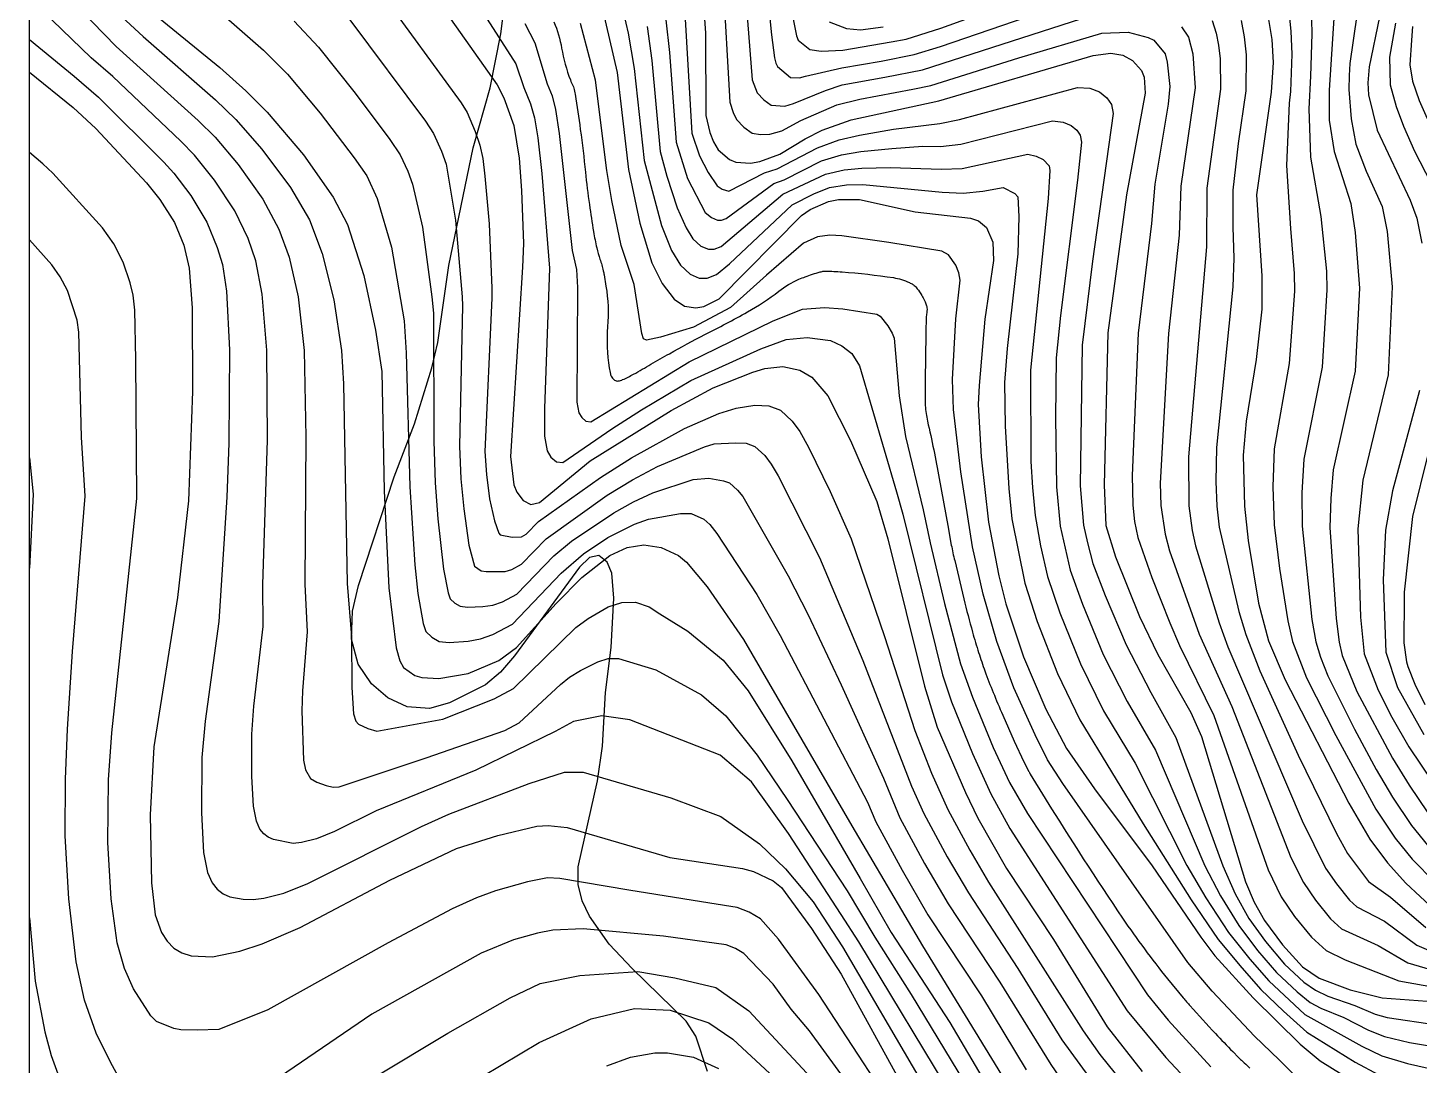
# Model space of a CAD drawing. Extents: x 197794 to 200030, y 561152 to 563931.
# Drawn here: x 197793.8 to 197999.3, y 562008.5 to 562161.7 of the extents above; entities that cross this region are included whole.
import ezdxf

# ---------------------------------------------------------------- set-up
doc = ezdxf.new("R2010")
doc.units = 0
for name, color, linetype in [('F0017111', 30, 'CONTINUOUS'), ('F0017114', 7, 'CONTINUOUS'), ('G0037213', 32, 'CONTINUOUS'), ('H0017334', 7, 'CONTINUOUS')]:
    doc.layers.add(name, color=color, linetype=linetype)

msp = doc.modelspace()

# ---------------------------------------------------------------- linework, layer by layer
at = {"layer": 'F0017111', "flags": 128}
for points, elevation in [([(197902.02, 562176.64), (197903.63, 562160.67), (197904.06, 562157.26), (197904.29, 562156.49), (197904.54, 562155.98), (197906.45, 562154.38), (197907.77, 562154.29), (197908.64, 562154.55), (197914.02, 562155.79), (197919.82, 562156.78), (197924.73, 562157.76), (197928.58, 562158.96), (197952.32, 562167.11)], 740), ([(197815.63, 562169.78), (197828.59, 562158.39), (197832.15, 562154.84), (197836.98, 562149.08), (197841.99, 562142.51), (197843.84, 562139.83), (197845.37, 562136.48), (197847.51, 562129.31), (197849.37, 562118.42), (197849.68, 562113.69), (197850.19, 562093.93), (197850.93, 562082.39), (197851.41, 562078.17), (197852.16, 562073.72), (197852.59, 562072.56), (197853.48, 562071.7), (197854.57, 562071.1), (197856, 562070.93), (197858.84, 562071.12), (197860.67, 562071.49), (197862.49, 562072.12), (197865.36, 562073.66), (197872.58, 562081.17), (197875.88, 562084.02), (197879.44, 562086.43), (197883.4, 562088.43), (197885.45, 562089.15), (197890.17, 562089.97), (197891.77, 562089.96), (197893.64, 562089.13), (197894.53, 562088.36), (197895.57, 562087.04), (197901.47, 562078.01), (197904.93, 562071.96), (197917.83, 562047.38), (197919.04, 562044.46), (197922.92, 562037.32), (197926.74, 562030.74), (197934.65, 562018.77), (197941.25, 562007.86)], 655), ([(197896.47, 562168.88), (197897.5, 562150.74), (197897.96, 562149.19), (197898.47, 562148.18), (197899.56, 562147.01), (197900.76, 562146.15), (197902, 562145.94), (197903.41, 562145.98), (197905.15, 562146.51), (197907.95, 562148), (197913.28, 562150.34), (197916.68, 562151.18), (197924.5, 562152.66), (197927.15, 562153.2), (197940.17, 562157.28), (197952.42, 562160.89), (197956.31, 562161.07), (197959.26, 562160.27), (197960.09, 562159.89), (197961.77, 562157.84), (197962.09, 562156.63), (197962.49, 562153.03), (197962.21, 562150.44), (197960.27, 562138.62), (197959.78, 562132.79), (197957.78, 562116.61), (197956.91, 562095.6), (197957.02, 562091.19), (197957.26, 562088.8), (197957.75, 562086.43), (197959.8, 562080.55), (197962.46, 562073.85), (197963.91, 562070.47), (197968.99, 562060.15), (197977, 562037.39), (197978.94, 562033.37), (197980.87, 562030.5), (197983.39, 562027.41), (197985.56, 562025.44), (197988.37, 562024.09), (197996.3, 562021), (198004.31, 562019.57)], 730), ([(197899.59, 562169.1), (197900.78, 562154), (197901.5, 562152.08), (197902.51, 562151.05), (197903.6, 562150.26), (197905.59, 562150.14), (197906.89, 562150.53), (197911.6, 562152.44), (197914.07, 562153.28), (197920.39, 562154.41), (197925.94, 562155.48), (197952.37, 562164)], 735), ([(197906.23, 562165.91), (197907.33, 562160.52), (197907.58, 562159.88), (197909.29, 562158.49), (197910.99, 562158.26), (197914.16, 562158.4), (197921.33, 562159.62), (197923.51, 562160.04), (197928.65, 562161.64), (197952.28, 562170.22)], 745), ([(197845.92, 562166.9), (197857.82, 562150.6), (197858.67, 562149.2), (197859.87, 562146.39), (197860.55, 562144.38), (197860.99, 562142.42), (197861.29, 562139.79), (197861.95, 562132.77), (197862.34, 562123.24), (197862.33, 562121.77), (197861.29, 562099.16), (197861.53, 562095.72), (197861.98, 562092.17), (197862.72, 562088.92), (197863.36, 562087.06), (197863.58, 562086.84), (197865.35, 562086.48), (197866.69, 562086.52), (197867.4, 562086.91), (197869.21, 562088.79), (197878.4, 562095.32), (197882.98, 562098.22), (197890.76, 562102.53), (197895.84, 562104.76), (197898.42, 562105.56), (197901.16, 562105.98), (197903.22, 562105.88), (197904.94, 562105.24), (197906.71, 562103.63), (197907.84, 562102.07), (197909.11, 562099.8), (197912.32, 562093.21), (197915.38, 562086.25), (197920.32, 562071.81), (197924.83, 562057.95), (197927.26, 562051.66), (197929.67, 562046.28), (197932.91, 562040.29), (197935.71, 562035.57), (197949.68, 562013.62), (197952.15, 562010.12), (197963.66, 561995.81)], 670), ([(197979.82, 562166.53), (197980.35, 562161.21), (197980.48, 562157.81), (197980.29, 562152.3), (197980.11, 562150.59), (197979.7, 562141.38), (197980.29, 562132.07), (197980.83, 562125.41), (197980.87, 562122.82), (197980.09, 562112.13), (197977.88, 562099.55), (197977.69, 562093.94), (197977.89, 562088.31), (197978.68, 562081.85), (197979.88, 562074.13), (197980.61, 562071.09), (197982.67, 562065.74), (197986.97, 562057.22), (197992.9, 562046.33), (197995.73, 562042.03), (197998.26, 562038.95), (198001.64, 562035.49)], 755), ([(197983.32, 562167.05), (197983.43, 562160.81), (197983.26, 562154.54), (197982.98, 562149.71), (197983.26, 562142.6), (197984.79, 562133.84), (197985.59, 562125.75), (197985.68, 562123.03), (197984.96, 562111.57), (197982.24, 562098), (197981.98, 562093.06), (197982, 562088.11), (197983.46, 562074.31), (197984.04, 562071.03), (197984.73, 562068.79), (197985.82, 562066.03), (197989.74, 562058.12), (197992.94, 562052.18), (197995.35, 562048.11), (197998.17, 562043.92), (198000.55, 562041)], 760), ([(197881.44, 562165.35), (197882.48, 562160.93), (197883.36, 562155.7), (197884.84, 562142.11), (197887.37, 562132.53), (197888.87, 562128.82), (197890.2, 562126.66), (197891.6, 562125.3), (197892.97, 562124.75), (197894.11, 562124.72), (197895.49, 562125.27), (197897.44, 562126.84), (197906.7, 562135.57), (197909.91, 562137.2), (197912.2, 562138.14), (197914.71, 562138.53), (197917.11, 562138.55), (197928.82, 562137.45), (197931.96, 562137.29), (197934.85, 562137.58), (197937.86, 562138.12), (197939.57, 562137.24), (197940.02, 562136.76), (197940.18, 562133.83), (197940.04, 562128.33), (197938.46, 562114.35), (197938.07, 562109.31), (197938.13, 562102.86), (197938.67, 562093.66), (197939.12, 562089.21), (197941.07, 562079.69), (197942.9, 562074.03), (197945.89, 562066.36), (197949.18, 562059.54), (197958.54, 562044.18), (197965.62, 562032.96), (197969.61, 562027.08), (197973.1, 562022.88), (197975.92, 562019.72), (197979.24, 562016.48), (197982.72, 562013.39), (197989.84, 562008.96), (197993.36, 562007.11)], 705), ([(197833.12, 562162.66), (197836.74, 562158.86), (197842.15, 562152.07), (197847.27, 562145.21), (197848.78, 562142.95), (197849.91, 562140.54), (197850.62, 562138.59), (197852.07, 562132.27), (197853.44, 562121.97), (197853.69, 562119.54), (197853.77, 562100.65), (197853.97, 562094.53), (197854.37, 562089.18), (197855.18, 562081.75), (197855.86, 562078.26), (197856.18, 562077.39), (197856.85, 562076.75), (197857.66, 562076.3), (197858.74, 562076.17), (197861.01, 562076.24), (197862.49, 562076.47), (197863.89, 562076.92), (197866.04, 562078.07), (197871.46, 562083.71), (197874.09, 562085.88), (197880.34, 562090.09), (197883.26, 562091.69), (197886.12, 562093.04), (197892.05, 562094.98), (197894.4, 562095.21), (197896.55, 562094.82), (197897.41, 562094.5), (197898.59, 562093.45), (197899.38, 562092.49), (197906.11, 562080.76), (197909.03, 562075.02), (197913.91, 562064.71), (197920.17, 562050.9), (197922.58, 562045.07), (197926.25, 562038.31), (197929.73, 562032.35), (197937.34, 562020.78), (197944.88, 562008.61), (197954.43, 561994.68)], 660), ([(197841.33, 562162.88), (197852.55, 562147.9), (197853.73, 562146.08), (197854.89, 562143.46), (197855.6, 562141.58), (197856.97, 562133.28), (197857.95, 562121.97), (197858.01, 562120.65), (197857.53, 562099.91), (197857.75, 562095.12), (197858.17, 562090.67), (197858.95, 562085.33), (197859.77, 562082.23), (197860.76, 562081.5), (197861.48, 562081.41), (197864.31, 562081.44), (197865.29, 562081.72), (197866.72, 562082.49), (197870.33, 562086.25), (197879.37, 562092.71), (197883.12, 562094.96), (197886.78, 562096.92), (197893.72, 562099.81), (197895.16, 562100.27), (197898.34, 562100.42), (197899.89, 562100.35), (197901.17, 562099.87), (197902.65, 562098.54), (197903.61, 562097.28), (197904.6, 562095.55), (197910.74, 562083.51), (197917.12, 562068.26), (197924.32, 562049.71), (197926.13, 562045.67), (197929.58, 562039.3), (197932.72, 562033.96), (197940.03, 562022.78), (197946.5, 562012.28), (197960.76, 561992.8)], 665), ([(197860.74, 562164.35), (197865.89, 562156.39), (197867.05, 562152.89), (197868.05, 562150.48), (197868.61, 562148.41), (197869.12, 562145.47), (197869.73, 562140.2), (197870.85, 562126.2), (197870.09, 562105.49), (197870.1, 562101.38), (197870.48, 562099.26), (197871.04, 562098.32), (197871.87, 562097.61), (197872.83, 562097.5), (197880.05, 562102.49), (197884.43, 562105.31), (197891.7, 562109.62), (197902.06, 562114.28), (197905.81, 562115.7), (197908.88, 562115.99), (197912.35, 562115.53), (197914, 562114.74), (197915.48, 562113.6), (197916.62, 562111.78), (197922.09, 562093.19), (197923.04, 562089.91), (197928.89, 562066.14), (197930.24, 562062.17), (197933.3, 562054.53), (197936.01, 562048.57), (197938.85, 562043.49), (197956.18, 562016.54), (197961.9, 562009.65), (197967.01, 562004.19)], 680), ([(197981.36, 562006.57), (197978.6, 562009.3), (197975, 562012.8), (197968.7, 562019.44), (197965.11, 562023.67), (197946.66, 562050.11), (197944.41, 562053.62), (197942.59, 562057.28), (197939.45, 562064.26), (197936.9, 562071.09), (197934.89, 562078.05), (197933.31, 562085.04), (197931.59, 562096.15), (197930.5, 562105.35), (197930.39, 562109.79), (197930.87, 562118.75), (197931.5, 562124.43), (197931.3, 562125.54), (197930.84, 562126.66), (197929.76, 562128.19), (197928.81, 562128.74), (197920.99, 562129.98), (197914.01, 562130.96), (197912.24, 562131.07), (197910.42, 562130.84), (197908.38, 562129.88), (197902.89, 562125.15), (197897.57, 562120.38), (197892.11, 562117.48), (197887.24, 562116.02), (197885.16, 562115.59), (197884.71, 562115.79), (197884.47, 562116.56), (197883.36, 562123.8), (197881.44, 562129.56), (197880.04, 562136.19), (197879.3, 562140.62), (197877.62, 562153.96), (197875.4, 562162.33)], 695), ([(197888.05, 562162.86), (197888.59, 562158.03), (197889.53, 562144.79), (197891.22, 562139.43), (197893.82, 562134.44), (197894.76, 562133.67), (197895.68, 562133.3), (197896.25, 562133.29), (197896.94, 562133.56), (197903.97, 562138.7), (197905.52, 562139.27), (197911.03, 562142.04), (197913.99, 562142.94), (197916.81, 562143.41), (197921.43, 562143.89), (197925.99, 562144.21), (197928.6, 562144.19), (197931.59, 562144.53), (197945.16, 562147.95), (197946.71, 562147.76), (197947.91, 562147.25), (197948.74, 562146.57), (197949.25, 562145.83), (197949.42, 562144.83), (197948.82, 562139.19), (197946.32, 562119.2), (197945.69, 562112.99), (197945.59, 562104.15), (197945.72, 562093.94), (197946.26, 562088.12), (197947.76, 562081.64), (197949.57, 562076.61), (197952.63, 562069.17), (197956.16, 562062.21), (197960.34, 562055.03), (197967.66, 562037.97), (197969.95, 562033.53), (197972.64, 562029.16), (197975.43, 562025.48), (197978.25, 562022.19), (197981.27, 562019.34), (197983.2, 562017.8), (197984.77, 562016.95), (197988.15, 562015.59), (197991.83, 562013.71), (197994.17, 562012.74), (197997.87, 562011.9), (198010.29, 562009.8)], 715), ([(197890.83, 562163.82), (197891.88, 562146.14), (197893.01, 562142.78), (197894.3, 562140.35), (197895.63, 562138.34), (197896.34, 562137.86), (197897.32, 562137.57), (197902.6, 562140.26), (197904.46, 562140.88), (197910.45, 562143.99), (197913.63, 562145.14), (197916.65, 562145.85), (197921.66, 562146.71), (197928.48, 562147.56), (197931.4, 562148.14), (197948.81, 562152.86), (197950.67, 562152.78), (197952.07, 562152.26), (197953.19, 562151.35), (197953.87, 562150.37), (197954.09, 562149.04), (197951.04, 562127.22), (197949.51, 562114.82), (197949.24, 562094.08), (197949.72, 562088.26), (197950.29, 562085.67), (197951.11, 562082.61), (197952.9, 562077.9), (197956, 562070.57), (197959.65, 562063.55), (197963.35, 562056.93), (197970.32, 562037.94), (197972.11, 562033.82), (197974.16, 562030.2), (197976.6, 562026.78), (197979.42, 562023.43), (197982.28, 562020.77), (197983.99, 562019.58), (197985.79, 562018.73), (197989.81, 562017.33), (197992.82, 562016.08), (197994.57, 562015.56), (198016.58, 562012.3)], 720), ([(197968.7, 562162.77), (197969.31, 562160.93), (197969.68, 562159.11), (197969.89, 562157.12), (197969.95, 562152.62), (197967.96, 562138.02), (197967.88, 562129.37), (197965.21, 562098.36), (197965.26, 562091.12), (197965.76, 562087.47), (197966.28, 562085.19), (197969.74, 562073.83), (197971.04, 562070.32), (197982, 562044.6), (197985.46, 562037.63), (197987.08, 562035.32), (197989, 562032.91), (197990.08, 562031.92), (197994.16, 562029.77), (197998.95, 562026.26), (198001.71, 562025.06)], 740), ([(197972.99, 562162.78), (197973.47, 562160.36), (197973.75, 562157.7), (197973.68, 562152.41), (197972.57, 562144.6), (197971.8, 562137.72), (197971.76, 562132.24), (197971.92, 562127.66), (197971.8, 562123.46), (197969.36, 562099.73), (197969.28, 562094.7), (197969.39, 562091.09), (197969.77, 562087.99), (197972.65, 562075.51), (197973.68, 562072.14), (197975.74, 562066.77), (197981.44, 562054.32), (197987.08, 562042.76), (197988.73, 562039.76), (197991.8, 562035.66), (197995.06, 562033.33), (198000.28, 562028.88)], 745), ([(197986.73, 562163.84), (197986.02, 562152.48), (197986.01, 562148.08), (197986.72, 562143.41), (197989.19, 562135.75), (197989.86, 562131.47), (197990.48, 562123.24), (197989.83, 562111), (197986.61, 562096.44), (197986.26, 562092.18), (197986.11, 562087.91), (197987.03, 562074.49), (197987.47, 562070.97), (197987.95, 562069.03), (197990.11, 562063.72), (197995.35, 562053.87), (197997.81, 562049.89), (198000.6, 562045.8)], 765), ([(197990.09, 562163.58), (197989.06, 562156.41), (197988.96, 562154.68), (197988.89, 562152.58), (197989.24, 562148.27), (197989.96, 562144.53), (197991.49, 562140.52), (197993.83, 562135.33), (197994.59, 562131.61), (197995.29, 562123.44), (197994.7, 562110.44), (197990.97, 562094.89), (197990.22, 562087.7), (197990.61, 562074.67), (197991.17, 562069.27), (197993.24, 562063.9), (197995.28, 562059.92), (197997.76, 562055.55), (198003.04, 562047.69)], 770), ([(197995.81, 562162.39), (197994.94, 562157.37), (197995.03, 562153.26), (197995.88, 562150.08), (197996.97, 562147.19), (197998.63, 562143.47), (198001.04, 562138.83)], 780), ([(197867.18, 562162.31), (197868.69, 562159.48), (197870.49, 562153.44), (197871.24, 562151.64), (197871.71, 562149.64), (197872.25, 562146.09), (197874.19, 562128.84), (197874.82, 562126.02), (197875, 562123.34), (197874.89, 562106.44), (197875.18, 562104.85), (197875.6, 562104.15), (197876.22, 562103.61), (197876.94, 562103.53), (197891.47, 562112.37), (197903.88, 562118.43), (197908.2, 562120.14), (197911.44, 562120.42), (197914.16, 562120.21), (197919.19, 562119.42), (197919.67, 562119.14), (197920.8, 562117.69), (197921.48, 562116.61), (197921.73, 562115.88), (197922.49, 562107.34), (197923.45, 562101.37), (197926.03, 562090.52), (197927.07, 562085.63), (197929.2, 562076.7), (197931.56, 562067.79), (197933.31, 562062.87), (197936.4, 562055.45), (197938.81, 562050.25), (197941.45, 562045.69), (197959.15, 562018.92), (197962.24, 562015.16), (197968.53, 562008.29)], 685), ([(197885.26, 562161.9), (197885.98, 562156.86), (197887.18, 562143.45), (197888.17, 562139.79), (197889.68, 562135.14), (197891.01, 562132.17), (197892.01, 562130.55), (197893.18, 562129.48), (197894.33, 562129.03), (197895.18, 562129.01), (197896.21, 562129.41), (197905.33, 562137.13), (197911.62, 562140.09), (197914.35, 562140.74), (197916.96, 562140.98), (197921.2, 562141.08), (197928.71, 562140.82), (197931.78, 562140.91), (197941.51, 562143.03), (197942.74, 562142.75), (197943.74, 562142.24), (197944.64, 562141.3), (197944.75, 562140.63), (197944.5, 562136.51), (197941.88, 562111.15), (197941.95, 562097.68), (197942.19, 562093.8), (197942.56, 562089.71), (197943.36, 562085.21), (197944.42, 562080.67), (197946.23, 562075.32), (197949.26, 562067.77), (197952.67, 562060.87), (197957.33, 562053.13), (197965, 562037.99), (197967.78, 562033.25), (197971.12, 562028.12), (197974.27, 562024.18), (197977.09, 562020.96), (197982.41, 562016.03), (197990.84, 562011.33), (197993.77, 562009.93), (197997.57, 562008.78), (198003.24, 562007.49)], 710), ([(197964.2, 562161.85), (197965.24, 562160.3), (197965.89, 562157.87), (197966.22, 562152.82), (197964.12, 562138.32), (197963.83, 562131.08), (197962.25, 562116.57), (197961.02, 562094.46), (197961.14, 562091.16), (197961.76, 562086.95), (197962.42, 562084.48), (197966.82, 562072.15), (197971.62, 562061.48), (197980.36, 562039.18), (197982.2, 562035.5), (197983.98, 562032.91), (197986.19, 562030.16), (197987.82, 562028.68), (197993.26, 562026.2), (197997.63, 562023.63), (198005.5, 562021.35)], 735), ([(197998.3, 562161.91), (197998.16, 562159.89), (197997.93, 562156.21), (197998.3, 562153.84), (197999.3, 562150.98), (198001.72, 562145.53)], 785), ([(198000.61, 562098.91), (197998.31, 562089.52), (197997.09, 562078.38), (197997.06, 562077.47), (197997.02, 562070.87), (197997.43, 562068.06), (197997.63, 562067.37), (197998.65, 562064.77), (198000.16, 562061.76)], 780), ([(197794.042, 562098.209), (197794.6, 562092.86), (197794.038, 562081.917)], 610)]:
    msp.add_lwpolyline(points, dxfattribs=dict(at, elevation=elevation))
at = {"layer": 'F0017111'}
for points, elevation in [([(197799.8, 562166.2), (197806.83, 562158.95), (197818.96, 562148), (197821.46, 562145.53), (197824.84, 562141.51), (197828.48, 562136.39), (197830.86, 562131.97), (197832.37, 562127.81), (197833.7, 562121.96), (197834.59, 562114.07), (197834.87, 562101.26), (197834.73, 562079.57), (197835.06, 562072.53), (197834.35, 562063.81), (197834.26, 562060.84), (197834.51, 562053.58), (197834.8, 562052.12), (197835.52, 562050.88), (197836.47, 562050.31), (197837.86, 562049.84), (197838.9, 562049.59), (197839.79, 562049.62), (197852.63, 562053.89), (197864.23, 562057.92), (197866.38, 562059.08), (197872.47, 562064.75), (197873.78, 562065.84), (197875.42, 562066.81), (197877.99, 562068.07), (197879.5, 562068.55), (197881.02, 562068.56), (197886.53, 562066.9), (197893.31, 562063.21), (197896.88, 562060.12), (197901.52, 562054.29), (197905.93, 562047.75), (197914.79, 562034.27), (197918.91, 562027.41), (197924.26, 562018.95), (197933.11, 562004.36)], 640), ([(197804.46, 562166.31), (197810.85, 562160.41), (197821.52, 562151.06), (197824.51, 562148.18), (197828.33, 562143.8), (197832.59, 562138.1), (197835.4, 562133.33), (197837.28, 562128.35), (197838.98, 562121.52), (197840.1, 562114.04), (197840.4, 562109.12), (197840.94, 562079.64), (197841.59, 562071.77), (197841.63, 562064.29), (197841.9, 562060.42), (197842.22, 562059.3), (197842.62, 562058.9), (197843.99, 562058.24), (197845.36, 562057.84), (197855.11, 562059.61), (197862.66, 562062.62), (197865.53, 562064.16), (197874.71, 562073.16), (197876.54, 562074.48), (197879.51, 562076.22), (197881.52, 562076.86), (197883.55, 562076.87), (197885.59, 562076.22), (197887.13, 562075.18), (197891.29, 562072.61), (197896.52, 562068.33), (197900.21, 562063.81), (197906.64, 562053.46), (197916.75, 562036.07), (197921.29, 562028.1), (197929.99, 562014.85), (197935.36, 562005.73)], 645), ([(197930.85, 562003), (197916.52, 562026.72), (197913.94, 562030.76), (197906.16, 562042.75), (197900.69, 562050.37), (197896.05, 562054.29), (197882.72, 562059.53), (197878.56, 562060.12), (197874.39, 562059.29), (197871.68, 562057.8), (197859.97, 562052.07), (197845.22, 562046.09), (197839.1, 562043.01), (197836.42, 562041.97), (197834.22, 562041.4), (197832.99, 562041.28), (197830.06, 562041.84), (197829.29, 562042.18), (197828.63, 562042.7), (197828.08, 562043.39), (197827.56, 562044.56), (197827.11, 562046.75), (197826.89, 562051.17), (197826.88, 562057.4), (197827.16, 562061.56), (197828.53, 562073.29), (197828.52, 562079.49), (197829.18, 562100.82), (197829.08, 562114.1), (197828.41, 562122.39), (197827.46, 562127.27), (197826.32, 562130.61), (197824.36, 562134.69), (197821.35, 562139.22), (197818.41, 562142.88), (197816.41, 562144.94), (197806.33, 562154.5), (197803.16, 562157.26), (197795.96, 562164.22)], 635), ([(197794.059, 562159.986), (197800.62, 562154.56), (197804.25, 562151.44), (197813.86, 562141.88), (197815.36, 562140.23), (197817.86, 562136.93), (197820.25, 562132.98), (197821.77, 562129.26), (197822.54, 562126.73), (197823.12, 562122.83), (197823.57, 562114.13), (197823.49, 562100.37), (197823.2, 562092.42), (197821.99, 562074.05), (197819.97, 562059.3), (197819.51, 562053.95), (197819.42, 562045.81), (197819.72, 562039.91), (197820.31, 562036.99), (197821.01, 562035.44), (197821.74, 562034.51), (197822.63, 562033.82), (197823.65, 562033.36), (197825.61, 562033.02), (197827.08, 562032.97), (197828.64, 562033.18), (197831.59, 562033.94), (197835.15, 562035.33), (197851.93, 562043.77), (197855.99, 562045.61), (197867.84, 562050.12), (197873.08, 562051.78), (197875.82, 562051.78), (197888.79, 562047.98), (197896.17, 562045.24), (197901.88, 562041.2), (197905.68, 562037.51), (197909.79, 562032.64), (197914.13, 562026.02), (197925.6, 562006.39)], 630), ([(197924.66, 561997.51), (197910.62, 562018.94), (197904.66, 562027.15), (197902.01, 562030.14), (197900.36, 562031.1), (197898.57, 562031.82), (197894.55, 562032.44), (197882.58, 562034.39), (197872.36, 562036.1), (197870.56, 562036.17), (197867.58, 562035.58), (197862.85, 562034.26), (197860.04, 562033.22), (197856.47, 562031.62), (197847, 562026.61), (197829.26, 562016.72), (197821.98, 562013.79), (197818.81, 562013.68), (197816.41, 562013.77), (197815.36, 562013.96), (197812.81, 562014.96), (197811.98, 562015.79), (197809.38, 562019.79), (197808.05, 562022.81), (197806.99, 562026.6), (197806.1, 562033.1), (197805.63, 562041.43), (197805.73, 562050.64), (197806.2, 562057.6), (197809.88, 562092.2), (197809.76, 562112.74), (197809.58, 562120.02), (197809.33, 562122.2), (197808.93, 562124.06), (197807.88, 562127.09), (197806.48, 562129.78), (197804.83, 562132.14), (197797.48, 562140.24), (197796.02, 562141.62), (197794.054, 562143.286)], 620), ([(197807.39, 562006.48), (197806.07, 562008.86), (197803.9, 562013.24), (197802.17, 562018.13), (197800.92, 562023.78), (197799.87, 562033.11), (197799.3, 562042.41), (197799.33, 562050.77), (197799.63, 562058.16), (197800.37, 562069.6), (197802.24, 562092.53), (197801.71, 562101.27), (197801.32, 562116.77), (197801.09, 562118.51), (197799.64, 562122.91), (197798.58, 562124.93), (197797.35, 562126.7), (197794.051, 562130.389)], 615), ([(197794.024, 562030.27), (197794.85, 562020.95), (197796.28, 562013.46), (197797.25, 562009.98), (197798.42, 562006.7)], 610), ([(197928.69, 561986.91), (197909.23, 562013.58), (197906.52, 562016.79), (197903.88, 562020.47), (197899.54, 562025.04), (197898.3, 562025.76), (197896.95, 562026.3), (197887.7, 562027.6), (197875.8, 562028.68), (197871.32, 562028.46), (197869.09, 562028.02), (197865.54, 562027.03), (197860.76, 562025.05), (197844.59, 562016.06), (197828.93, 562005.4)], 615), ([(197845.1, 562006.83), (197855.83, 562013.23), (197865.05, 562018.47), (197869.49, 562020.59), (197875.32, 562021.78), (197883.89, 562022.37), (197889.37, 562021.42), (197895.43, 562019.99), (197900.31, 562016.54), (197908.83, 562007.34)], 610), ([(197860.9, 562006.86), (197869.34, 562011.9), (197876.99, 562015.35), (197883.42, 562016.9), (197888.65, 562016.66), (197894.36, 562014.76), (197897.93, 562012.38), (197903.38, 562007.31)], 605)]:
    msp.add_lwpolyline(points, dxfattribs=dict(at, elevation=elevation))
at = {"layer": 'F0017111', "elevation": 690, "flags": 128}
msp.add_lwpolyline([(197871.48, 562162.56, -0.06), (197872.64, 562158.69, 0.05), (197873.93, 562154, 0.02), (197874.29, 562153.17, -0.03), (197874.43, 562152.8, -0.03), (197874.64, 562151.88, -0.01), (197875.39, 562146.7, -0.01), (197876.15, 562140.38, 0.01), (197876.74, 562135.59, 0.01), (197877.35, 562131.6, 0.01), (197877.82, 562129.2, 0.03), (197878.3, 562127.53, -0.03), (197878.79, 562125.83, -0.01), (197878.91, 562125.23), (197879.18, 562123.57, -0.06), (197879.43, 562117.56, 0.06), (197879.68, 562111.5, 0.01), (197879.83, 562110.58, 0.04), (197879.87, 562110.44, 0.05), (197879.96, 562110.25, 0.03), (197880.15, 562109.97, 0.05), (197880.36, 562109.75, 0.06), (197880.57, 562109.61, 0.09), (197880.78, 562109.55, 0.07), (197881.05, 562109.56, 0.06), (197881.65, 562109.75, 0.02), (197883.26, 562110.55, 0.01), (197885.83, 562112.02, -0.01), (197888.55, 562113.58, -0.01), (197893.79, 562116.39, 0.01), (197900.07, 562119.74, 0.04), (197904.72, 562122.81, -0.07), (197907.69, 562124.57, -0.01), (197908.62, 562124.94, -0.01), (197909.68, 562125.31, -0.01), (197910.83, 562125.65, -0.03), (197911.38, 562125.77, -0.05), (197911.64, 562125.78, -0.01), (197914.06, 562125.65, -0.02), (197921.64, 562124.81, -0.07), (197924, 562124.08, -0.02), (197924.52, 562123.81, -0.05), (197924.72, 562123.67, -0.05), (197925.17, 562123.18, -0.03), (197925.82, 562122.18, -0.01), (197926.22, 562121.44, -0.02), (197926.39, 562121.07, -0.04), (197926.57, 562120.53, -0.06), (197926.61, 562120.16, -0.05), (197926.56, 562119.61, 0.04), (197926.49, 562118.92, 0.01), (197926.43, 562116.46), (197926.35, 562109.67), (197926.34, 562106.34, 0.01), (197926.35, 562105.92, 0.04), (197926.68, 562103.62, -0.01), (197928.42, 562095.17), (197929.66, 562088.22), (197930.19, 562085.33, 0.01), (197930.69, 562083.02), (197932.05, 562077.38, 0.01), (197933.33, 562072.47, 0.01), (197934.23, 562069.44, 0.01), (197935.16, 562066.73, 0.01), (197936.38, 562063.57, 0.01), (197937.79, 562060.21), (197939.5, 562056.37), (197940.92, 562053.3, 0.01), (197941.61, 562051.93, 0.01), (197941.86, 562051.51), (197944.06, 562047.9, 0.01), (197955.5, 562030.22, 0.02), (197962.13, 562021.29), (197964.45, 562018.48, 0.01), (197965.47, 562017.3, 0.01), (197969.22, 562013.2, 0.01), (197971.76, 562010.54), (197972.63, 562009.67), (197972.92, 562009.38, 0.01), (197973.47, 562008.86, -0.01), (197974.31, 562008.07, -0.01)], format="xyb", dxfattribs=at)
at = {"layer": 'F0017114', "flags": 128}
for points, elevation in [([(197852.18, 562168.76), (197863.1, 562153.3), (197864.12, 562151.36), (197865.59, 562147.27), (197866.38, 562142.43), (197866.69, 562137.69), (197867.01, 562129.87), (197866.88, 562126.38), (197865.06, 562098.42), (197865.56, 562094.22), (197866.01, 562093.11), (197866.95, 562091.89), (197868.09, 562091.33), (197869.37, 562091.62), (197876.86, 562097.78), (197888.82, 562105.2), (197895.04, 562108.55), (197900.87, 562110.86), (197902.66, 562111.39), (197905.29, 562111.67), (197907.83, 562111.14), (197909.57, 562110.09), (197911.96, 562107.34), (197915.28, 562100.77), (197919.21, 562091.78), (197920.82, 562086.22), (197926.22, 562064.49), (197928.11, 562058.45), (197932.29, 562048.77), (197934.13, 562045), (197938.36, 562037.56), (197945.29, 562027.1), (197953.2, 562014.17), (197958.36, 562007.59)], 675), ([(197893.35, 562168.66), (197893.89, 562160.91), (197893.93, 562148.73), (197894.51, 562146.23), (197895.09, 562144.85), (197895.78, 562143.7), (197897.44, 562142.23), (197898.39, 562141.86), (197900.54, 562141.7), (197901.93, 562141.96), (197904.88, 562143.02), (197908.61, 562145.32), (197911.11, 562146.56), (197915.42, 562148.13), (197928.37, 562150.93), (197951.16, 562157.62), (197953.77, 562157.93), (197955.51, 562157.65), (197956.96, 562156.88), (197958.3, 562155.38), (197958.67, 562154.42), (197958.84, 562152.05), (197956.08, 562137.04), (197953.32, 562116.66), (197952.76, 562094.22), (197953.04, 562088.23), (197954.45, 562083.59), (197958.01, 562074.8), (197960.72, 562069.15), (197965.57, 562060.62), (197967.14, 562057.04), (197973.64, 562035.61), (197974.91, 562032.6), (197976.43, 562029.88), (197979.1, 562026.28), (197982.07, 562023.04), (197984.52, 562021.36), (197989.11, 562019.67), (197993.81, 562018.46), (198003.12, 562017.79)], 725), ([(197878.57, 562164.83), (197880.82, 562155.12), (197882.49, 562140.76), (197884.18, 562132.83), (197885.95, 562127.01), (197887.51, 562123.93), (197889.26, 562121.62), (197890.77, 562120.61), (197892.46, 562120.34), (197893.62, 562120.54), (197895.9, 562121.7), (197908.06, 562134), (197909.33, 562134.88), (197912.07, 562136.04), (197913.51, 562136.33), (197916.63, 562136.33), (197924.86, 562134.55), (197933.02, 562133.61), (197934.22, 562133.21), (197935.41, 562132.23), (197936.31, 562130.07), (197936.45, 562127.33), (197935.17, 562118.68), (197934.32, 562108.87), (197934.18, 562106.08), (197934.62, 562098.34), (197935.67, 562088.7), (197937.2, 562080.78), (197938.25, 562076.66), (197940.88, 562068.82), (197944.17, 562061.11), (197947.21, 562055.3), (197951.32, 562049.34), (197959.84, 562037.94), (197967.07, 562027.41), (197969.11, 562024.68), (197974.76, 562018.49), (197981.7, 562011.61), (197984.69, 562009.16), (197993.02, 562004.01)], 700), ([(197812.55, 562163.68), (197822.14, 562155.85), (197826, 562152.39), (197829.12, 562149.26), (197834.52, 562142.93), (197838.9, 562136.7), (197841, 562132.67), (197843.4, 562125.11), (197845.15, 562117.07), (197846.07, 562110.95), (197846.42, 562093.33), (197847.09, 562079.03), (197848.2, 562070.14), (197848.72, 562068.21), (197849.29, 562067.25), (197850.94, 562066.06), (197852.01, 562065.76), (197854.51, 562065.62), (197858.82, 562066.37), (197863.36, 562068.26), (197865.99, 562070.22), (197871.81, 562076.71), (197875.6, 562080.55), (197879.74, 562083.76), (197882.3, 562084.96), (197884.78, 562085.37), (197887.36, 562084.97), (197889.88, 562083.76), (197891.06, 562082.79), (197894.14, 562079.17), (197899.52, 562071.36), (197915.5, 562043.85), (197925.95, 562026.16), (197937.62, 562007.1)], 650), ([(197912.13, 562162.6), (197914.7, 562161.61), (197916.76, 562161.4), (197920.11, 562161.84)], 750), ([(197977, 562163.23), (197977.53, 562159.97), (197977.71, 562156.58), (197977.42, 562152.2), (197975.28, 562137.02), (197976.07, 562125.07), (197976.07, 562120.16), (197975.22, 562112.7), (197973.73, 562103.63), (197973.3, 562098.59), (197973.51, 562091.05), (197974.05, 562085.98), (197975.57, 562076.72), (197977.05, 562071.18), (197979.52, 562065.44), (197988.89, 562047.2), (197991.99, 562041.89), (197994.6, 562038.41), (197997.32, 562035.4), (198001.56, 562031.46)], 750), ([(197993.45, 562163.32), (197991.92, 562155.94), (197991.7, 562153.55), (197991.82, 562151.79), (197993.11, 562146.58), (197997.98, 562136.23), (197998.95, 562133.59), (197999.68, 562129.91)], 775), ([(197999.35, 562108.13), (197995.34, 562093.33), (197994.33, 562087.5), (197993.96, 562080.2), (197994.4, 562069.51), (197996.11, 562064.31), (197999.97, 562057.33)], 775)]:
    msp.add_lwpolyline(points, dxfattribs=dict(at, elevation=elevation))
at = {"layer": 'F0017114'}
for points, elevation in [([(197794.057, 562155.14), (197800.51, 562149.95), (197803.84, 562146.81), (197811.31, 562138.82), (197813.31, 562136.34), (197815.43, 562132.93), (197816.82, 562129.6), (197817.63, 562126.19), (197818.04, 562120.33), (197818.09, 562108), (197817.52, 562091.87), (197815.89, 562077.56), (197812.41, 562055.55), (197811.86, 562045.47), (197812.05, 562035.43), (197812.61, 562030.72), (197813.52, 562028.14), (197814.35, 562026.84), (197815.36, 562025.82), (197816.56, 562025.11), (197817.92, 562024.67), (197821.05, 562024.54), (197825.09, 562025.38), (197828.41, 562026.45), (197834, 562028.85), (197847.24, 562035.85), (197857.12, 562040.54), (197863.19, 562042.46), (197868.95, 562043.83), (197870.63, 562043.94), (197873.45, 562043.64), (197888.62, 562039.17), (197899.37, 562037.56), (197900.98, 562037.14), (197903.86, 562035.75), (197905.11, 562034.74), (197909.56, 562028.69), (197913.92, 562021.97), (197923.25, 562005.05)], 625), ([(197879.29, 562008.45), (197882.83, 562009.73), (197886.41, 562010.34), (197888.27, 562010.37), (197892.12, 562009.73), (197895.83, 562008.06)], 600)]:
    msp.add_lwpolyline(points, dxfattribs=dict(at, elevation=elevation))
at = {"layer": 'G0037213', "flags": 128}
msp.add_lwpolyline([(197894.18, 562007.57), (197892.46, 562012.81), (197891.04, 562015.05), (197883.06, 562022.79), (197879.68, 562026.38), (197876.75, 562030.53), (197875.66, 562032.8), (197875.07, 562035.2), (197875.08, 562037.79), (197877.91, 562050.52), (197878.69, 562055.62), (197879.11, 562063.55), (197879.95, 562070.18), (197880.36, 562077.46), (197880.06, 562081.16), (197879.37, 562082.82), (197878.14, 562083.76), (197876.73, 562083.5), (197875.26, 562082.04), (197865.67, 562068.96), (197863.61, 562066.54), (197861.41, 562064.67), (197856.08, 562062.05), (197853.12, 562061.21), (197849.8, 562061.45), (197846.98, 562062.76), (197844.54, 562064.82), (197842.56, 562067.74), (197841.59, 562071.42), (197841.76, 562075.54), (197842.62, 562079.36), (197847.9, 562095.4), (197850.91, 562103.24), (197853.44, 562111.48), (197854.33, 562115.21), (197855.97, 562126.6), (197859.56, 562143.98), (197862.08, 562152.83), (197863.66, 562160.8), (197864.59, 562168.12)], dxfattribs=at)
at = {"layer": 'H0017334', "flags": 128}
msp.add_lwpolyline([(197794.53, 563927.44), (200000, 563927.14), (200000, 561152.39), (197793.79, 561152.69)], close=True, dxfattribs=at)

doc.saveas('drawing.dxf')
